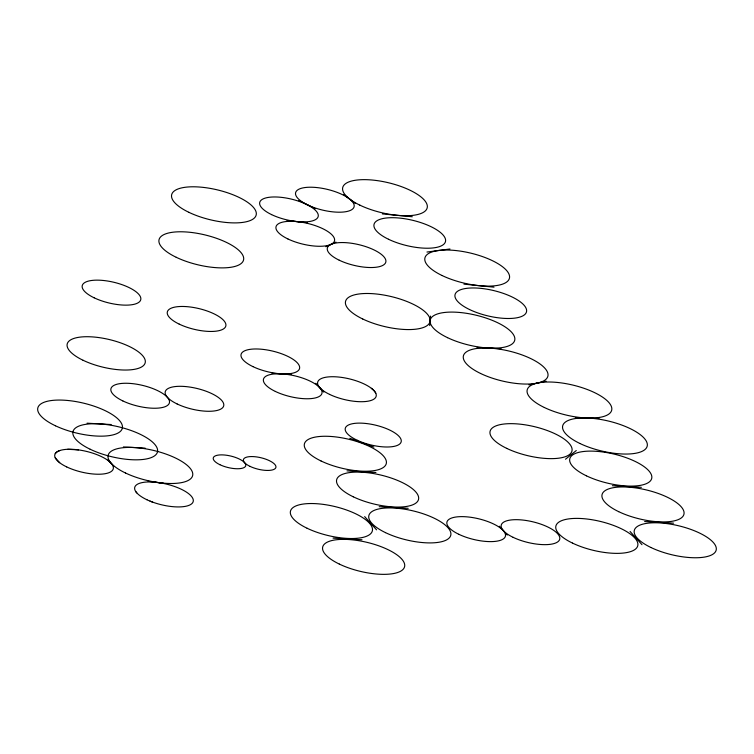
<?xml version="1.0" encoding="UTF-8"?>
<svg xmlns="http://www.w3.org/2000/svg" width="754" height="754" viewBox="0 0 754 754"><rect width="100%" height="100%" fill="white"/><g stroke="black" fill="none" stroke-linecap="round" stroke-linejoin="round"><path stroke-width="1.13" d="M429.733 325.596L430.525 316.077M55.24 453.635L56.946 451.891L59.755 450.553M565.509 459.214L576.273 450.543M325.86 246.747L335.973 242.081M528.95 384.889L546.132 381.185M426.952 252.053L449.978 248.98M67.671 449.28L78.529 449.893M575.349 417.584L599.034 418.47M477.056 347.471L501.061 348.687M272.09 373.343L291.383 374.408M87.049 423.192L111.177 424.54M123.411 446.933L145.126 448.149M346.981 470.854L375.935 472.475M612.399 485.708L641.352 487.329M379.224 506.688L408.178 508.309M644.632 521.542L673.595 523.163M333.051 538.13L362.005 539.751M382.382 213.91L412.315 216.756M287.086 220.602L307.132 222.628M463.936 284.135L494.011 287.17M148.246 481.325L163.552 483.314M349.818 438.31L373.852 447.084M150.018 501.108L152.666 502.136M298.65 200.489L315.153 208.669M343.777 194.485L355.143 203.316M59.67 462.73L55.212 457.772M630.071 531.457L641.974 544.69M499.355 526.235L507.291 535.057M315.851 383.296L323.786 392.118M364.663 516.603L376.566 529.836M108.01 459.94L113.967 466.556M135.852 491.683L136.832 492.918M371.354 388.31A30.075 10.631 13.5 0 1 375.822 393.268M362.702 318.98A43.44 15.353 13.5 0 0 429.921 322.043A43.44 15.353 13.5 0 0 370.742 293.57A43.44 15.353 13.5 0 0 362.702 318.98M447.565 337.679A43.44 15.353 13.5 0 0 514.633 340.563A43.44 15.353 13.5 0 0 455.199 312.165A43.44 15.353 13.5 0 0 447.565 337.679M480.562 373.466A43.44 15.353 13.5 0 0 547.781 376.529A43.44 15.353 13.5 0 0 488.601 348.056A43.44 15.353 13.5 0 0 480.562 373.466M544.35 407.499A43.44 15.353 13.5 0 0 611.579 410.562A43.44 15.353 13.5 0 0 552.39 382.089A43.44 15.353 13.5 0 0 544.35 407.499M579.864 443.456A43.44 15.353 13.5 0 0 647.092 446.509A43.44 15.353 13.5 0 0 587.903 418.036A43.44 15.353 13.5 0 0 579.864 443.456M55.466 425.793A43.44 15.353 13.5 0 0 122.271 428.413A43.44 15.353 13.5 0 0 62.469 400.12A43.44 15.353 13.5 0 0 55.466 425.793M90.141 449.233A43.44 15.353 13.5 0 0 157.369 452.296A43.44 15.353 13.5 0 0 98.18 423.823A43.44 15.353 13.5 0 0 90.141 449.233M125.56 473.031A43.44 15.353 13.5 0 0 192.562 475.849A43.44 15.353 13.5 0 0 133.043 447.48A43.44 15.353 13.5 0 0 125.56 473.031M66.663 466.896A30.075 10.631 13.5 0 0 113.204 469.016A30.075 10.631 13.5 0 0 72.233 449.309A30.075 10.631 13.5 0 0 66.663 466.896M146.945 499.761A30.075 10.631 13.5 0 0 193.184 501.57A30.075 10.631 13.5 0 0 151.79 481.985A30.075 10.631 13.5 0 0 146.945 499.761M188.839 212.298A43.44 15.353 13.5 0 0 256.068 215.361A43.44 15.353 13.5 0 0 196.879 186.879A43.44 15.353 13.5 0 0 188.839 212.298M176.219 257.284A43.44 15.353 13.5 0 0 243.448 260.347A43.44 15.353 13.5 0 0 184.259 231.864A43.44 15.353 13.5 0 0 176.219 257.284M339.206 260.196A30.075 10.631 13.5 0 0 385.746 262.317A30.075 10.631 13.5 0 0 344.767 242.609A30.075 10.631 13.5 0 0 339.206 260.196M287.896 238.943A30.075 10.631 13.5 0 0 334.437 241.063A30.075 10.631 13.5 0 0 293.466 221.346A30.075 10.631 13.5 0 0 287.896 238.943M271.581 214.607A30.075 10.631 13.5 0 0 318.122 216.728A30.075 10.631 13.5 0 0 277.142 197.02A30.075 10.631 13.5 0 0 271.581 214.607M307.491 204.871A30.075 10.631 13.5 0 0 354.031 206.982A30.075 10.631 13.5 0 0 313.051 187.275A30.075 10.631 13.5 0 0 307.491 204.871M359.865 205.145A43.44 15.353 13.5 0 0 427.084 208.208A43.44 15.353 13.5 0 0 367.905 179.735A43.44 15.353 13.5 0 0 359.865 205.145M388.517 239.263A36.758 12.997 13.5 0 0 445.397 241.855A36.758 12.997 13.5 0 0 395.322 217.765A36.758 12.997 13.5 0 0 388.517 239.263M442.098 275.53A43.44 15.353 13.5 0 0 509.327 278.594A43.44 15.353 13.5 0 0 450.138 250.111A43.44 15.353 13.5 0 0 442.098 275.53M469.525 309.526A36.758 12.997 13.5 0 0 526.415 312.118A36.758 12.997 13.5 0 0 476.33 288.028A36.758 12.997 13.5 0 0 469.525 309.526M506.707 448.366A42.101 14.882 13.5 0 0 571.862 451.335A42.101 14.882 13.5 0 0 514.501 423.739A42.101 14.882 13.5 0 0 506.707 448.366M586.433 475.831A42.101 14.882 13.5 0 0 651.597 478.799A42.101 14.882 13.5 0 0 594.227 451.194A42.101 14.882 13.5 0 0 586.433 475.831M618.676 511.655A42.101 14.882 13.5 0 0 683.831 514.624A42.101 14.882 13.5 0 0 626.47 487.027A42.101 14.882 13.5 0 0 618.676 511.655M650.919 547.489A42.101 14.882 13.5 0 0 716.074 550.458A42.101 14.882 13.5 0 0 658.713 522.861A42.101 14.882 13.5 0 0 650.919 547.489M572.503 543.097A42.101 14.882 13.5 0 0 637.658 546.066A42.101 14.882 13.5 0 0 580.288 518.469A42.101 14.882 13.5 0 0 572.503 543.097M513.097 537.319A30.075 10.631 13.5 0 0 559.638 539.44A30.075 10.631 13.5 0 0 518.658 519.732A30.075 10.631 13.5 0 0 513.097 537.319M458.809 534.284A30.075 10.631 13.5 0 0 505.35 536.405A30.075 10.631 13.5 0 0 464.37 516.688A30.075 10.631 13.5 0 0 458.809 534.284M353.268 496.801A42.101 14.882 13.5 0 0 418.423 499.77A42.101 14.882 13.5 0 0 361.053 472.174A42.101 14.882 13.5 0 0 353.268 496.801M321.025 460.967A42.101 14.882 13.5 0 0 386.18 463.936A42.101 14.882 13.5 0 0 328.819 436.34A42.101 14.882 13.5 0 0 321.025 460.967M357.17 440.242A28.737 10.16 13.5 0 0 401.175 441.778A28.737 10.16 13.5 0 0 361.364 423.145A28.737 10.16 13.5 0 0 357.17 440.242M385.501 532.635A42.101 14.882 13.5 0 0 450.666 535.604A42.101 14.882 13.5 0 0 393.296 507.998A42.101 14.882 13.5 0 0 385.501 532.635M339.328 564.077A42.101 14.882 13.5 0 0 404.483 567.046A42.101 14.882 13.5 0 0 347.123 539.44A42.101 14.882 13.5 0 0 339.328 564.077M307.085 528.243A42.101 14.882 13.5 0 0 372.25 531.212A42.101 14.882 13.5 0 0 314.88 503.615A42.101 14.882 13.5 0 0 307.085 528.243M94.127 297.802A30.075 10.631 13.5 0 0 140.678 299.922A30.075 10.631 13.5 0 0 99.698 280.205A30.075 10.631 13.5 0 0 94.127 297.802M179.207 324.116A30.075 10.631 13.5 0 0 225.757 326.228A30.075 10.631 13.5 0 0 184.777 306.52A30.075 10.631 13.5 0 0 179.207 324.116M83.034 360.252A40.103 14.175 13.5 0 0 145.098 363.079A40.103 14.175 13.5 0 0 90.461 336.793A40.103 14.175 13.5 0 0 83.034 360.252M177.096 403.946A30.075 10.631 13.5 0 0 223.636 406.067A30.075 10.631 13.5 0 0 182.657 386.359A30.075 10.631 13.5 0 0 177.096 403.946M122.808 400.911A30.075 10.631 13.5 0 0 169.348 403.032A30.075 10.631 13.5 0 0 128.368 383.315A30.075 10.631 13.5 0 0 122.808 400.911M275.342 391.43A30.075 10.631 13.5 0 0 321.883 393.55A30.075 10.631 13.5 0 0 280.903 373.833A30.075 10.631 13.5 0 0 275.342 391.43M252.929 366.614A30.075 10.631 13.5 0 0 299.479 368.734A30.075 10.631 13.5 0 0 258.499 349.027A30.075 10.631 13.5 0 0 252.929 366.614M329.555 394.38A30.075 10.631 13.5 0 0 376.095 396.5A30.075 10.631 13.5 0 0 335.115 376.783A30.075 10.631 13.5 0 0 329.555 394.38M250.017 466.368A16.711 5.909 13.5 0 0 275.87 467.546A16.711 5.909 13.5 0 0 253.108 456.594A16.711 5.909 13.5 0 0 250.017 466.368M219.857 464.681A16.711 5.909 13.5 0 0 245.71 465.859A16.711 5.909 13.5 0 0 222.948 454.907A16.711 5.909 13.5 0 0 219.857 464.681"/></g></svg>
